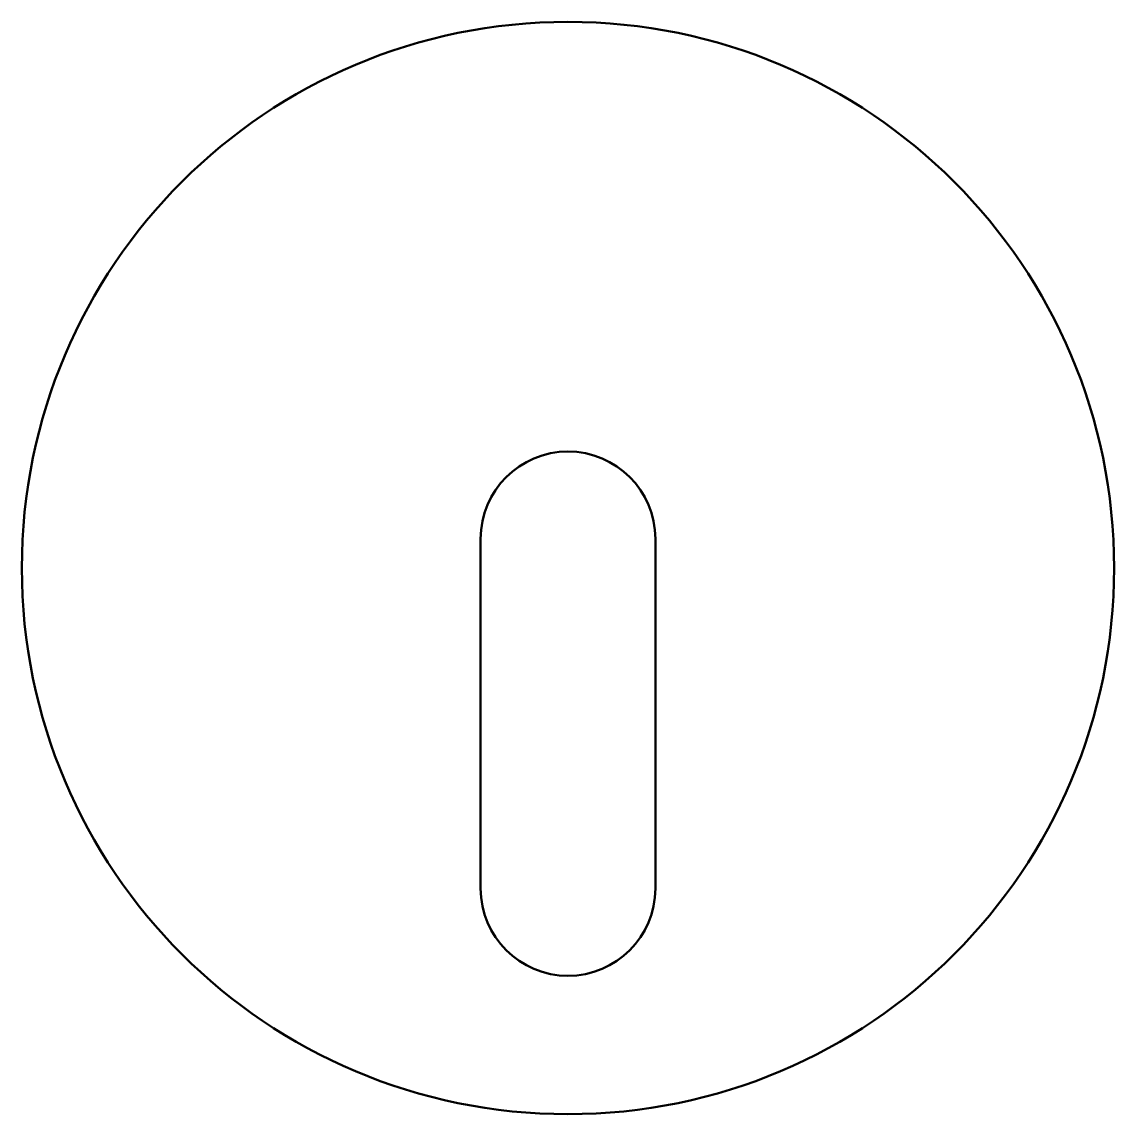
# Model space of a CAD drawing. Header units: millimetres. Extents: x 2.6 to 40.1, y 380.1 to 417.6.
import ezdxf

# ---------------------------------------------------------------- set-up
doc = ezdxf.new("R2010")
doc.units = ezdxf.units.MM
doc.layers.add('Visible (ISO)', color=7, linetype='Continuous', lineweight=50)

msp = doc.modelspace()

# ---------------------------------------------------------------- linework, layer by layer
at = {"layer": 'Visible (ISO)'}
for p, q in [((18.395, 387.812), (18.395, 399.812)), ((24.395, 399.812), (24.395, 387.812))]:
    msp.add_line(p, q, dxfattribs=at)
msp.add_circle((21.395, 398.812), 18.75, dxfattribs=at)
for centre, start, end in [((21.395, 399.812), 0, 180), ((21.395, 387.812), 180, 0)]:
    msp.add_arc(centre, 3, start, end, dxfattribs=at)

doc.saveas('drawing.dxf')
